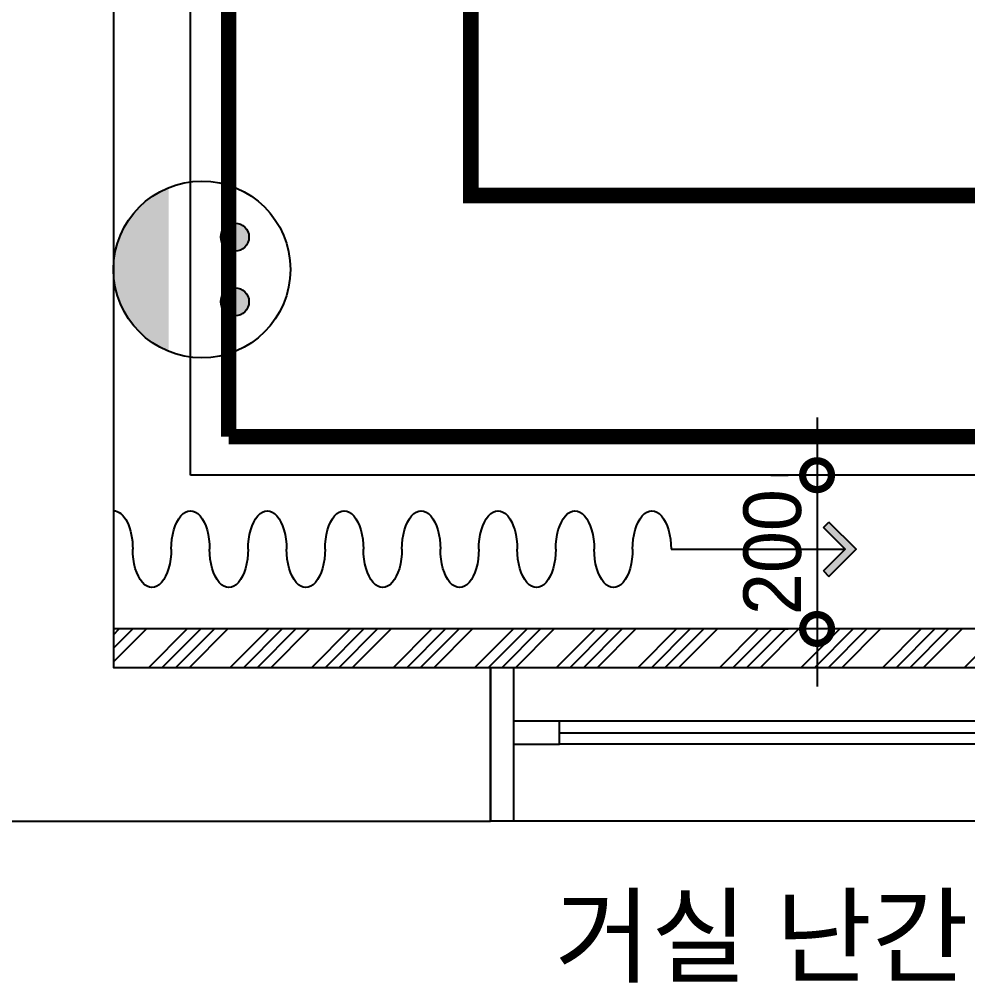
# Model space of a CAD drawing. Header units: inches. Extents: x 220271 to 272471, y 38563 to 64452.
# Drawn here: x 256905 to 258139, y 48045 to 49298 of the extents above; entities that cross this region are included whole.
import ezdxf

# ---------------------------------------------------------------- set-up
doc = ezdxf.new("R2010")
doc.units = ezdxf.units.IN
doc.header["$LTSCALE"] = 50
doc.header["$MEASUREMENT"] = 0
doc.linetypes.add('HID', pattern=[2.5, 1.5, -1])
doc.linetypes.add('HID2', pattern=[1, 0.5, -0.5])
for name, color, linetype in [('0-ELC TEXT', 7, 'Continuous'), ('01. F-소품', 3, 'Continuous'), ('07-DIM WAL', 5, 'Continuous'), ('3.기호.계단선', 30, 'Continuous'), ('CEIL-LIGHT', 7, 'Continuous'), ('F-WALL1', 2, 'Continuous'), ('도면층4', 4, 'Continuous'), ('도면층5', 5, 'Continuous'), ('설비', 140, 'Continuous')]:
    doc.layers.add(name, color=color, linetype=linetype)
doc.styles.add('스타일1', font='HY울릉도M.TTF')
doc.styles.add('코레일둥고', font='Korail_Round_Gothic_Medium.ttf')
doc.dimstyles.new('30', dxfattribs={"dimscale": 30, "dimtxt": 2.5, "dimasz": 2.5, "dimexe": 1.25, "dimexo": 2, "dimtad": 1, "dimdec": 0, "dimtxsty": '스타일1', "dimblk": 'DOTSMALL', "dimcen": 2.5, "dimclrd": 1, "dimclre": 1, "dimclrt": 7, "dimadec": 0, "dimazin": 0, "dimtfac": 1, "dimtdec": 0, "dimtix": 1, "dimtmove": 0, "dimatfit": 3, "dimldrblk": 'DOTSMALL', "dimfxl": 1.25, "dimarcsym": 0})

# ---------------------------------------------------------------- blocks, each defined once
blk = doc.blocks.new('메인도면')
at = {"layer": 'F-WALL1'}
for p, q in [((291841.2, 87020.8), (291841.2, 85660.8)), ((291841.2, 85660.8), (292331.2, 85660.8)), ((291641.2, 85460.8), (292331.2, 85460.8))]:
    blk.add_line(p, q, dxfattribs=at)
at = {"layer": '도면층4'}
for p, q in [((292331.2, 85660.8), (292331.2, 85460.8)), ((292361.2, 85660.8), (292361.2, 85460.8)), ((292421.2, 85575.8), (293721.2, 85575.8))]:
    blk.add_line(p, q, dxfattribs=at)
for points in [[(292331.2, 85660.8), (295171.2, 85660.8), (295171.2, 85460.8), (292331.2, 85460.8)], [(292361.2, 85590.8), (292361.2, 85560.8), (292421.2, 85560.8), (292421.2, 85590.8)]]:
    blk.add_lwpolyline(points, close=True, dxfattribs=at)
at = {"layer": '도면층5'}
for p, q in [((293721.2, 85590.8), (292421.2, 85590.8)), ((293721.2, 85560.8), (292421.2, 85560.8))]:
    blk.add_line(p, q, dxfattribs=at)
blk = doc.blocks.new('cjswjdeh')
at = {"layer": '3.기호.계단선'}
h = blk.add_hatch(dxfattribs=at)
h.set_pattern_fill('ANSI34', color=8, scale=100)
h.set_pattern_definition([(45, (25800, 39389.66), (-53.033009, 53.033009), []), (45, (25817.68, 39389.66), (-53.033009, 53.033009), []), (45, (25835.355, 39389.66), (-53.033009, 53.033009), []), (45, (25853.03, 39389.66), (-53.033009, 53.033009), [])])
h.paths.add_polyline_path([(257027.9, 87894.8), (257027.9, 87844.8), (260737.9, 87844.8), (260737.9, 87894.8)])
at = {"layer": '3.기호.계단선', "color": 8}
blk.add_lwpolyline([(257027.9, 87894.8), (257027.9, 87844.8), (260737.9, 87844.8), (260737.9, 87894.8)], close=True, dxfattribs=at)
blk.add_blockref('메인도면', (-34813.2, 2184))
blk = doc.blocks.new('FFSFDF')
at = {"layer": '01. F-소품'}
blk.add_hatch(color=8, dxfattribs=at).paths.add_polyline_path([(1567672.9, 1746751.1), (1567679.9, 1746744.1), (1567715.3, 1746779.4), (1567679.9, 1746814.8), (1567672.9, 1746807.7), (1567701.2, 1746779.4)])
at = {"layer": '01. F-소품', "color": 8}
for p, q in [((1567672.9, 1746807.7), (1567679.9, 1746814.8)), ((1567474.8, 1746779.4), (1567701.2, 1746779.4)), ((1567672.9, 1746751.1), (1567679.9, 1746744.1))]:
    blk.add_line(p, q, dxfattribs=at)
for points in [[(1567672.9, 1746807.7), (1567701.2, 1746779.4), (1567672.9, 1746751.1)], [(1567679.9, 1746814.8), (1567715.3, 1746779.4), (1567679.9, 1746744.1)]]:
    blk.add_lwpolyline(points, dxfattribs=at)
for centre, start_param, end_param in [((1566799.8, 1746779.4), 1.570796, 4.712389), ((1566899.8, 1746779.4), 1.570796, 4.712389), ((1566999.8, 1746779.4), 1.570796, 4.712389), ((1567099.8, 1746779.4), 1.570796, 4.712389), ((1567199.8, 1746779.4), 1.570796, 4.712389), ((1567299.8, 1746779.4), 1.570796, 4.712389), ((1567399.8, 1746779.4), 1.570796, 4.712389), ((1566749.8, 1746779.4), 6.283185, 7.853982), ((1566849.8, 1746779.4), 4.712389, 7.853982), ((1566949.8, 1746779.4), 4.712389, 7.853982), ((1567049.8, 1746779.4), 4.712389, 7.853982), ((1567149.8, 1746779.4), 4.712389, 7.853982), ((1567249.8, 1746779.4), 4.712389, 7.853982), ((1567349.8, 1746779.4), 4.712389, 7.853982), ((1567449.8, 1746779.4), 4.712389, 7.853982)]:
    blk.add_ellipse(centre, major_axis=(0, -50), ratio=0.5, start_param=start_param, end_param=end_param, dxfattribs=at)
blk = doc.blocks.new('egoo')
at = {"layer": '설비'}
h = blk.add_hatch(color=140, dxfattribs=at)
edge = h.paths.add_edge_path()
edge.add_arc((1015645.3, 443433.7), 22.3, 0, 360)
h = blk.add_hatch(color=140, dxfattribs=at)
edge = h.paths.add_edge_path()
edge.add_arc((1015747.7, 443433.7), 22.3, 0, 360)
h = blk.add_hatch(color=140, dxfattribs=at)
edge = h.paths.add_edge_path()
edge.add_line((1015826.3, 443329.1), (1015566.6, 443329.1))
edge.add_ellipse((1015696.5, 443381.5), major_axis=(99, 99), ratio=1, start_angle=156.9578, end_angle=293.0422)
at = {"layer": '설비', "color": 140}
for centre, radius in [((1015696.5, 443381.5), 140), ((1015645.3, 443433.7), 22.3), ((1015747.7, 443433.7), 22.3)]:
    blk.add_circle(centre, radius, dxfattribs=at)
blk = doc.blocks.new('_DOTSMALL')
at = {"color": 0, "linetype": 'ByBlock', "const_width": 0.5}
blk.add_lwpolyline([(-0.0625, 0, 1), (0.0625, 0, 1)], format="xyb", close=True, dxfattribs=at)
blk = doc.blocks.new('*D137')
at = {"layer": '07-DIM WAL', "color": 1, "lineweight": -2, "transparency": 16777216}
for p, q in [((257942.8, 48780.1), (257942.8, 48430.1)), ((257882.8, 48705.1), (257905.3, 48705.1)), ((257882.8, 48505.1), (257905.3, 48505.1))]:
    blk.add_line(p, q, dxfattribs=at)
at = {"layer": 'Defpoints', "color": 0, "transparency": 16777216}
for p in [(257942.8, 48705.1), (257942.8, 48505.1), (257942.8, 48505.1)]:
    blk.add_point(p, dxfattribs=at)
at = {"layer": '07-DIM WAL', "color": 1, "lineweight": -2, "transparency": 16777216, "xscale": 75, "yscale": 75, "zscale": 75}
for p, rotation in [((257942.8, 48705.1), 270), ((257942.8, 48505.1), 90)]:
    blk.add_blockref('_DOTSMALL', p, dxfattribs=dict(at, rotation=rotation))
at = {"layer": '07-DIM WAL', "color": 7, "transparency": 16777216, "insert": (257885, 48605.1), "char_height": 75, "attachment_point": 5, "rotation": 90, "style": '스타일1'}
blk.add_mtext('200', dxfattribs=at)

msp = doc.modelspace()

# ---------------------------------------------------------------- linework, layer by layer
at = {"layer": '3.기호.계단선', "color": 10, "linetype": 'HID', "const_width": 20}
for points in [[(257177.9, 48755.1), (257177.9, 59870.1)], [(260737.9, 48755.1), (257177.9, 48755.1)]]:
    msp.add_lwpolyline(points, dxfattribs=at)
at = {"layer": '3.기호.계단선', "color": 140, "linetype": 'HID2'}
msp.add_lwpolyline([(256536.7, 59515.8, 20, 20, 0), (257492.6, 59515.8, 20, 20, 0), (257492.6, 49069, 20, 20, 0), (258165.9, 49069, 0, 0, 0)], format="xyseb", dxfattribs=at)
at = {"layer": 'CEIL-LIGHT'}
for p, q in [((257127.9, 48705.1), (257127.9, 59870.1)), ((260737.9, 48705.1), (257127.9, 48705.1))]:
    msp.add_line(p, q, dxfattribs=at)

# ---------------------------------------------------------------- block references
at = {"color": 0, "xscale": -1, "rotation": 180}
msp.add_blockref('FFSFDF', (-1309721.8, 1795388.3), dxfattribs=at)
at = {"layer": '07-DIM WAL'}
msp.add_blockref('cjswjdeh', (0, -39389.7), dxfattribs=at)
at = {"layer": '설비', "color": 140, "xscale": 0.8214285869294655, "yscale": 0.8214285869294655, "zscale": 0.8214285869294655, "rotation": 270}
msp.add_blockref('egoo', (-107063.3, 883294.9), dxfattribs=at)

# ---------------------------------------------------------------- texts
at = {"layer": '0-ELC TEXT', "color": 1, "style": '코레일둥고'}
msp.add_text(' 거실 난간대 비둘기 방충망 설치', height=100, dxfattribs=at).set_placement((257565.1, 48055.7))

# ---------------------------------------------------------------- dimensions: what is measured, and where the dimension line sits
at = {"layer": '07-DIM WAL'}
dim = msp.add_linear_dim(base=(257942.8, 48505.1), p1=(257942.8, 48705.1), p2=(257942.8, 48505.1), angle=90, dimstyle='30', dxfattribs=at)
dim.commit()
dim.dimension.update_dxf_attribs({"geometry": '*D137', "text_midpoint": (257885, 48605.1)})

doc.saveas('drawing.dxf')
